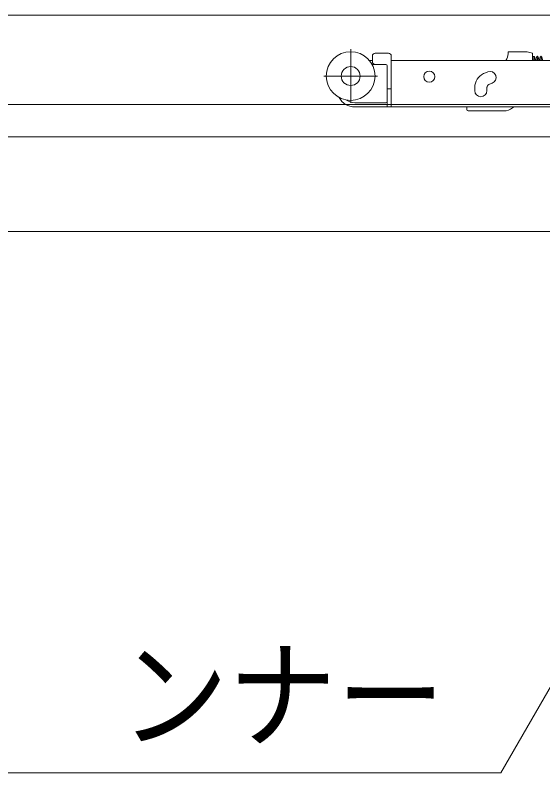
# Model space of a CAD drawing. Units: millimetres, scale not verified. Extents: x -6062 to 6062, y -3045 to 3045.
# Drawn here: x -2637.6 to -2442.7, y 120 to 400 of the extents above; entities that cross this region are included whole.
import ezdxf
from ezdxf.enums import TextEntityAlignment as Align

# ---------------------------------------------------------------- set-up
doc = ezdxf.new("R2010")
doc.units = ezdxf.units.MM
doc.header["$LTSCALE"] = 20
doc.layers.add('0-2_2寸法-3', color=7, linetype='Continuous', lineweight=9)
doc.layers.add('0-5_3一般', color=7, linetype='Continuous', lineweight=9)
doc.styles.add('ＭＳ ゴシック', font='')
doc.styles.get('ＭＳ ゴシック').set_extended_font_data('MS Gothic')

# ---------------------------------------------------------------- blocks, each defined once
blk = doc.blocks.new('グループ-18')
at = {"layer": '0-5_3一般'}
for p, q in [((-77990, 8000), (17030, 8000)), ((-14523.9, 7747.9), (-14523.9, 7351.9)), ((-14363.9, 7697.9), (-14363.9, 7655.9)), ((-14243.9, 7717.9), (-14343.9, 7717.9)), ((-14223.9, 7697.9), (-14223.9, 7665.1)), ((-13221.5, 7727.9), (-13361.5, 7727.9)), ((-13361.5, 7713.9), (-13361.5, 7727.9)), ((-13181.5, 7717.9), (-13221.5, 7727.9)), ((-13181.5, 7665.9), (-13181.5, 7717.9)), ((-14363.9, 7665.9), (-14386.3, 7665.9)), ((-14365.8, 7635.9), (-14343.9, 7635.9)), ((-14263.9, 7635.9), (-14343.9, 7635.9)), ((-14253.9, 7475.9), (-14253.9, 7625.9)), ((-14223.9, 7665.9), (-8117.9, 7665.9)), ((-14223.9, 7659.9), (-14223.9, 7665.1)), ((-14223.9, 7481.9), (-14223.9, 7659.9)), ((-13172.3, 7670.9), (-13171.6, 7665.9)), ((-13145.3, 7670.9), (-13144.6, 7665.9)), ((-13118.3, 7670.9), (-13117.6, 7665.9)), ((-13510.2, 7581.5), (-13528.9, 7574.7)), ((-14325.9, 7549.9), (-14721.9, 7549.9)), ((-14253.9, 7455.9), (-14253.9, 7475.9)), ((-14253.9, 7345.9), (-14253.9, 7455.9)), ((-14223.9, 7470.1), (-14223.9, 7481.9)), ((-14223.9, 7455.9), (-14223.9, 7345.9)), ((-13607.9, 7441.9), (-13607.9, 7461.9)), ((-13606.3, 7481.4), (-13606.2, 7481.9)), ((-13517.9, 7462.4), (-13517.9, 7461.9)), ((-13517.9, 7461.9), (-13517.9, 7441.9)), ((-13498.2, 7490.1), (-13479.4, 7496.9)), ((17030, 7340), (-77990, 7340)), ((-14263.9, 7351.9), (-14493.9, 7351.9)), ((-14253.9, 7321.9), (-14253.9, 7345.9)), ((-14493.9, 7321.9), (-14253.9, 7321.9)), ((-8117.9, 7321.9), (-14223.9, 7321.9)), ((-13667.3, 7301.9), (-13667.3, 7321.9)), ((-13657.3, 7291.9), (-13392.4, 7291.9)), ((-13329.9, 7313.8), (-13319.8, 7321.9)), ((-30640, 7100), (-6640, 7100)), ((-30320, 6400), (-6960, 6400))]:
    blk.add_line(p, q, dxfattribs=at)
for points in [[(-13181.5, 7675.8), (-13181.4, 7676.3), (-13181.4, 7676.9), (-13181.3, 7677.4), (-13181.2, 7678), (-13181.2, 7678.7), (-13181.1, 7679.3), (-13181, 7680), (-13181, 7680.6), (-13180.9, 7681.4), (-13180.9, 7682.1), (-13180.8, 7682.9), (-13180.7, 7683.6), (-13180.7, 7684.5), (-13180.6, 7685.3), (-13180.5, 7686.1), (-13180.4, 7686.9), (-13180.2, 7687.7), (-13179.9, 7688.4), (-13179.6, 7689.1), (-13179.1, 7689.8), (-13178.7, 7690.4), (-13178.1, 7691), (-13177.5, 7691.5), (-13176.8, 7692.1), (-13176.1, 7692.6), (-13175.3, 7693), (-13174.4, 7693.5), (-13173.5, 7693.8), (-13172.5, 7694.2), (-13171.6, 7694.4), (-13170.8, 7694.5), (-13170, 7694.5), (-13169.3, 7694.3), (-13168.6, 7694.1), (-13168, 7693.7), (-13167.4, 7693.3), (-13166.9, 7692.7), (-13166.4, 7692), (-13166, 7691.2)], [(-13171.7, 7674.5), (-13171.7, 7674.1), (-13171.8, 7673.6), (-13171.9, 7673.2), (-13171.9, 7672.8), (-13172, 7672.3), (-13172.1, 7671.9), (-13172.1, 7671.4), (-13172.2, 7671), (-13172.3, 7670.6), (-13172.4, 7670.1), (-13172.4, 7669.7), (-13172.5, 7669.3), (-13172.5, 7668.9), (-13172.6, 7668.5), (-13172.7, 7668.1), (-13172.7, 7667.7), (-13172.8, 7667.4), (-13172.8, 7667), (-13172.9, 7666.6), (-13172.9, 7666.3), (-13173, 7665.9)], [(-13169.5, 7686.7), (-13169.4, 7686.7), (-13169.2, 7686.7), (-13169.1, 7686.7), (-13169.1, 7686.6), (-13169, 7686.6), (-13169, 7686.5), (-13168.9, 7686.3), (-13168.9, 7686.1), (-13169, 7686), (-13169, 7685.7), (-13169.1, 7685.5), (-13169.2, 7685.2), (-13169.3, 7684.9), (-13169.5, 7684.5), (-13169.6, 7684.2), (-13169.8, 7683.8), (-13170, 7683.4), (-13170.1, 7683), (-13170.3, 7682.6), (-13170.4, 7682.2), (-13170.5, 7681.8), (-13170.6, 7681.4), (-13170.7, 7681), (-13170.8, 7680.6), (-13170.9, 7680.2), (-13171, 7679.8), (-13171.1, 7679.4), (-13171.1, 7679), (-13171.2, 7678.6), (-13171.2, 7678.2), (-13171.3, 7677.8), (-13171.3, 7677.4), (-13171.4, 7677), (-13171.4, 7676.6), (-13171.4, 7676.2), (-13171.5, 7675.8), (-13171.6, 7675.4), (-13171.6, 7674.9), (-13171.7, 7674.5)], [(-13166, 7691.2), (-13165.7, 7690.3), (-13165.4, 7689.2), (-13165.2, 7688.1), (-13165, 7686.9), (-13164.7, 7685.8), (-13164.6, 7684.7), (-13164.4, 7683.6), (-13164.2, 7682.5), (-13164, 7681.5), (-13163.8, 7680.5), (-13163.7, 7679.6), (-13163.5, 7678.7), (-13163.4, 7677.8), (-13163.2, 7676.9), (-13163.1, 7676.1), (-13163, 7675.3), (-13162.9, 7674.6), (-13162.7, 7673.9), (-13162.6, 7673.2), (-13162.5, 7672.5), (-13162.4, 7671.8), (-13162.3, 7671.1), (-13162.2, 7670.5), (-13162.1, 7669.9), (-13162, 7669.2), (-13162, 7668.6), (-13161.9, 7668.1), (-13161.8, 7667.5), (-13161.7, 7666.9), (-13161.6, 7666.4), (-13161.6, 7665.9)], [(-13156, 7665.9), (-13155.9, 7666.5), (-13155.8, 7667.1), (-13155.7, 7667.8), (-13155.6, 7668.4), (-13155.6, 7669.1), (-13155.5, 7669.8), (-13155.4, 7670.6), (-13155.3, 7671.3), (-13155.3, 7672.1), (-13155.2, 7672.9), (-13155.1, 7673.7), (-13155, 7674.5), (-13155, 7675.4), (-13154.9, 7676.2), (-13154.8, 7677.1), (-13154.7, 7678), (-13154.5, 7679), (-13154.3, 7680), (-13154, 7681), (-13153.7, 7682), (-13153.4, 7683.1), (-13153, 7684.2), (-13152.6, 7685.3), (-13152.1, 7686.5), (-13151.6, 7687.7), (-13151.1, 7688.9), (-13150.5, 7690.1), (-13149.9, 7691.4), (-13149.2, 7692.6), (-13148.6, 7693.6), (-13147.9, 7694.4), (-13147.3, 7695.1), (-13146.6, 7695.5), (-13146, 7695.8), (-13145.3, 7695.9), (-13144.7, 7695.8), (-13144, 7695.5), (-13143.4, 7695.1), (-13142.7, 7694.4)], [(-13144.7, 7674.5), (-13144.7, 7674.1), (-13144.8, 7673.6), (-13144.9, 7673.2), (-13144.9, 7672.8), (-13145, 7672.3), (-13145.1, 7671.9), (-13145.1, 7671.4), (-13145.2, 7671), (-13145.3, 7670.6), (-13145.4, 7670.1), (-13145.4, 7669.7), (-13145.5, 7669.3), (-13145.5, 7668.9), (-13145.6, 7668.5), (-13145.7, 7668.1), (-13145.7, 7667.7), (-13145.8, 7667.4), (-13145.8, 7667), (-13145.9, 7666.6), (-13145.9, 7666.3), (-13146, 7665.9)], [(-13142.5, 7686.7), (-13142.4, 7686.7), (-13142.3, 7686.7), (-13142.1, 7686.7), (-13142.1, 7686.6), (-13142, 7686.6), (-13142, 7686.5), (-13141.9, 7686.3), (-13141.9, 7686.2), (-13142, 7686), (-13142, 7685.7), (-13142.1, 7685.5), (-13142.2, 7685.2), (-13142.3, 7684.9), (-13142.5, 7684.5), (-13142.6, 7684.2), (-13142.8, 7683.8), (-13143, 7683.4), (-13143.1, 7683), (-13143.3, 7682.6), (-13143.4, 7682.2), (-13143.5, 7681.8), (-13143.6, 7681.4), (-13143.7, 7681), (-13143.8, 7680.6), (-13143.9, 7680.2), (-13144, 7679.8), (-13144.1, 7679.4), (-13144.1, 7679), (-13144.2, 7678.6), (-13144.2, 7678.2), (-13144.3, 7677.8), (-13144.3, 7677.4), (-13144.4, 7677), (-13144.4, 7676.6), (-13144.4, 7676.2), (-13144.5, 7675.8), (-13144.6, 7675.4), (-13144.6, 7674.9), (-13144.7, 7674.5)], [(-13142.7, 7694.4), (-13142.1, 7693.6), (-13141.5, 7692.6), (-13140.8, 7691.4), (-13140.2, 7690.1), (-13139.6, 7688.9), (-13139.1, 7687.6), (-13138.6, 7686.5), (-13138.1, 7685.3), (-13137.7, 7684.2), (-13137.3, 7683.1), (-13136.9, 7682), (-13136.6, 7681), (-13136.4, 7680), (-13136.1, 7679), (-13136, 7678), (-13135.8, 7677.1), (-13135.7, 7676.2), (-13135.6, 7675.3), (-13135.5, 7674.5), (-13135.5, 7673.7), (-13135.4, 7672.9), (-13135.3, 7672.1), (-13135.2, 7671.3), (-13135.1, 7670.6), (-13135, 7669.8), (-13135, 7669.1), (-13134.9, 7668.4), (-13134.8, 7667.8), (-13134.7, 7667.1), (-13134.7, 7666.5), (-13134.6, 7665.9)], [(-13129, 7665.9), (-13128.9, 7666.5), (-13128.8, 7667.1), (-13128.7, 7667.8), (-13128.6, 7668.4), (-13128.6, 7669.1), (-13128.5, 7669.8), (-13128.4, 7670.6), (-13128.3, 7671.3), (-13128.3, 7672.1), (-13128.2, 7672.9), (-13128.1, 7673.7), (-13128, 7674.5), (-13128, 7675.4), (-13127.9, 7676.2), (-13127.8, 7677.1), (-13127.7, 7678), (-13127.5, 7679), (-13127.3, 7680), (-13127, 7681), (-13126.7, 7682), (-13126.4, 7683.1), (-13126, 7684.2), (-13125.6, 7685.3), (-13125.1, 7686.5), (-13124.6, 7687.7), (-13124.1, 7688.9), (-13123.5, 7690.1), (-13122.9, 7691.4), (-13122.2, 7692.6), (-13121.6, 7693.6), (-13120.9, 7694.4), (-13120.3, 7695.1), (-13119.6, 7695.5), (-13119, 7695.8), (-13118.3, 7695.9), (-13117.7, 7695.8), (-13117, 7695.5), (-13116.4, 7695.1), (-13115.7, 7694.4)], [(-13117.7, 7674.5), (-13117.7, 7674.1), (-13117.8, 7673.6), (-13117.9, 7673.2), (-13117.9, 7672.8), (-13118, 7672.3), (-13118.1, 7671.9), (-13118.1, 7671.4), (-13118.2, 7671), (-13118.3, 7670.6), (-13118.4, 7670.1), (-13118.4, 7669.7), (-13118.5, 7669.3), (-13118.5, 7668.9), (-13118.6, 7668.5), (-13118.7, 7668.1), (-13118.7, 7667.7), (-13118.8, 7667.4), (-13118.8, 7667), (-13118.9, 7666.6), (-13118.9, 7666.3), (-13119, 7665.9)], [(-13115.5, 7686.7), (-13115.4, 7686.7), (-13115.2, 7686.7), (-13115.1, 7686.7), (-13115.1, 7686.6), (-13115, 7686.6), (-13115, 7686.5), (-13114.9, 7686.3), (-13114.9, 7686.1), (-13115, 7686), (-13115, 7685.7), (-13115.1, 7685.5), (-13115.2, 7685.2), (-13115.3, 7684.9), (-13115.5, 7684.5), (-13115.6, 7684.2), (-13115.8, 7683.8), (-13116, 7683.4), (-13116.1, 7683), (-13116.3, 7682.6), (-13116.4, 7682.2), (-13116.5, 7681.8), (-13116.6, 7681.4), (-13116.7, 7681), (-13116.8, 7680.6), (-13116.9, 7680.2), (-13117, 7679.8), (-13117.1, 7679.4), (-13117.1, 7679), (-13117.2, 7678.6), (-13117.2, 7678.2), (-13117.3, 7677.8), (-13117.3, 7677.4), (-13117.4, 7677), (-13117.4, 7676.6), (-13117.4, 7676.2), (-13117.5, 7675.8), (-13117.6, 7675.4), (-13117.6, 7674.9), (-13117.7, 7674.5)], [(-13115.7, 7694.4), (-13115.1, 7693.6), (-13114.5, 7692.6), (-13113.8, 7691.4), (-13113.2, 7690.1), (-13112.6, 7688.9), (-13112.1, 7687.6), (-13111.6, 7686.5), (-13111.1, 7685.3), (-13110.7, 7684.2), (-13110.3, 7683.1), (-13109.9, 7682), (-13109.6, 7681), (-13109.4, 7680), (-13109.1, 7679), (-13109, 7678), (-13108.8, 7677.1), (-13108.7, 7676.2), (-13108.6, 7675.3), (-13108.5, 7674.5), (-13108.5, 7673.7), (-13108.4, 7672.9), (-13108.3, 7672.1), (-13108.2, 7671.3), (-13108.1, 7670.6), (-13108.1, 7669.8), (-13108, 7669.1), (-13107.9, 7668.4), (-13107.8, 7667.8), (-13107.7, 7667.1), (-13107.7, 7666.5), (-13107.6, 7665.9)], [(-14223.9, 7470.1), (-14223.9, 7455.9), (-14253.9, 7455.9)], [(-13607.9, 7461.9), (-13607.9, 7462.4), (-13607.9, 7462.9), (-13607.9, 7463.4), (-13607.9, 7463.9), (-13607.9, 7464.4), (-13607.9, 7464.9), (-13607.9, 7465.4), (-13607.8, 7465.9), (-13607.8, 7466.4), (-13607.8, 7466.9), (-13607.8, 7467.4), (-13607.7, 7467.9), (-13607.7, 7468.4), (-13607.7, 7468.9), (-13607.7, 7469.4), (-13607.6, 7469.9), (-13607.6, 7470.4), (-13607.5, 7470.9), (-13607.5, 7471.4), (-13607.5, 7471.9), (-13607.4, 7472.4), (-13607.4, 7472.9), (-13607.3, 7473.4), (-13607.3, 7473.9), (-13607.2, 7474.4), (-13607.2, 7474.9), (-13607.1, 7475.4), (-13607, 7475.9), (-13607, 7476.4), (-13606.9, 7476.9), (-13606.9, 7477.4), (-13606.8, 7477.9), (-13606.7, 7478.4), (-13606.7, 7478.9), (-13606.6, 7479.4), (-13606.5, 7479.9), (-13606.5, 7480.4), (-13606.4, 7480.9), (-13606.3, 7481.4)], [(-13510.3, 7481.9), (-13510.6, 7481.5), (-13510.9, 7481), (-13511.2, 7480.6), (-13511.6, 7480.1), (-13511.9, 7479.7), (-13512.2, 7479.2), (-13512.5, 7478.8), (-13512.8, 7478.3), (-13513, 7477.9), (-13513.3, 7477.4), (-13513.6, 7476.9), (-13513.9, 7476.4), (-13514.1, 7476), (-13514.4, 7475.5), (-13514.6, 7475), (-13514.9, 7474.5), (-13515.1, 7474), (-13515.3, 7473.5), (-13515.5, 7473), (-13515.8, 7472.5), (-13516, 7472), (-13516.2, 7471.5), (-13516.3, 7470.9), (-13516.5, 7470.4), (-13516.7, 7469.9), (-13516.8, 7469.4), (-13517, 7468.9), (-13517.1, 7468.3), (-13517.2, 7467.8), (-13517.4, 7467.3), (-13517.5, 7466.8), (-13517.5, 7466.2), (-13517.6, 7465.7), (-13517.7, 7465.1), (-13517.8, 7464.6), (-13517.8, 7464.1), (-13517.8, 7463.5), (-13517.9, 7463), (-13517.9, 7462.4)], [(-14223.9, 7345.9), (-14223.9, 7321.9), (-14253.9, 7321.9)]]:
    blk.add_lwpolyline(points, dxfattribs=at)
for centre, radius in [((-14523.9, 7549.9), 180), ((-14523.9, 7549.9), 70), ((-13943.9, 7545.9), 41)]:
    blk.add_circle(centre, radius, dxfattribs=at)
for centre, radius, start, end in [((-14343.9, 7697.9), 20, 90, 180), ((-14243.9, 7697.9), 20, 0, 90), ((-13441.5, 7713.9), 80, 323.1301, 0), ((-14343.9, 7655.9), 20, 180, 270), ((-14263.9, 7625.9), 10, 0, 90), ((-13487.9, 7461.9), 120, 110, 170.4059), ((-13494.8, 7539.2), 45, 290, 110), ((-13487.9, 7461.9), 30, 110, 138.1897), ((-13562.9, 7441.9), 45, 180, 0), ((-14493.9, 7451.9), 130, 207.8267, 270), ((-14493.9, 7451.9), 100, 232.496, 270), ((-14263.9, 7361.9), 10, 270, 0), ((-13657.3, 7301.9), 10, 180, 270), ((-13392.4, 7391.9), 100, 270, 308.6598)]:
    blk.add_arc(centre, radius, start, end, dxfattribs=at)
blk = doc.blocks.new('グループ-19')
at = {"layer": '0-5_3一般'}
blk.add_line((-79696.5, 8000), (18903.5, 8000), dxfattribs=at)
blk = doc.blocks.new('グループ-20')
at = {"layer": '0-5_3一般'}
for name in ['グループ-19', 'グループ-18']:
    blk.add_blockref(name, (0, 0), dxfattribs=at)

msp = doc.modelspace()

# ---------------------------------------------------------------- linework, layer by layer
at = {"layer": '0-2_2寸法-3'}
msp.add_lwpolyline([(-3057.06, 120), (-2458.22, 120), (-2311.98, 373.3)], dxfattribs=at)

# ---------------------------------------------------------------- block references
at = {"layer": '0-5_3一般', "xscale": 0.05, "yscale": 0.05}
msp.add_blockref('グループ-20', (-1787.5, 0), dxfattribs=at)

# ---------------------------------------------------------------- texts
at = {"layer": '0-2_2寸法-3', "style": 'ＭＳ ゴシック', "width": 0.9}
msp.add_text('ンナー', height=32.55, dxfattribs=at).set_placement((-2598.85, 122.77), align=Align.BOTTOM_LEFT)

doc.saveas('drawing.dxf')
